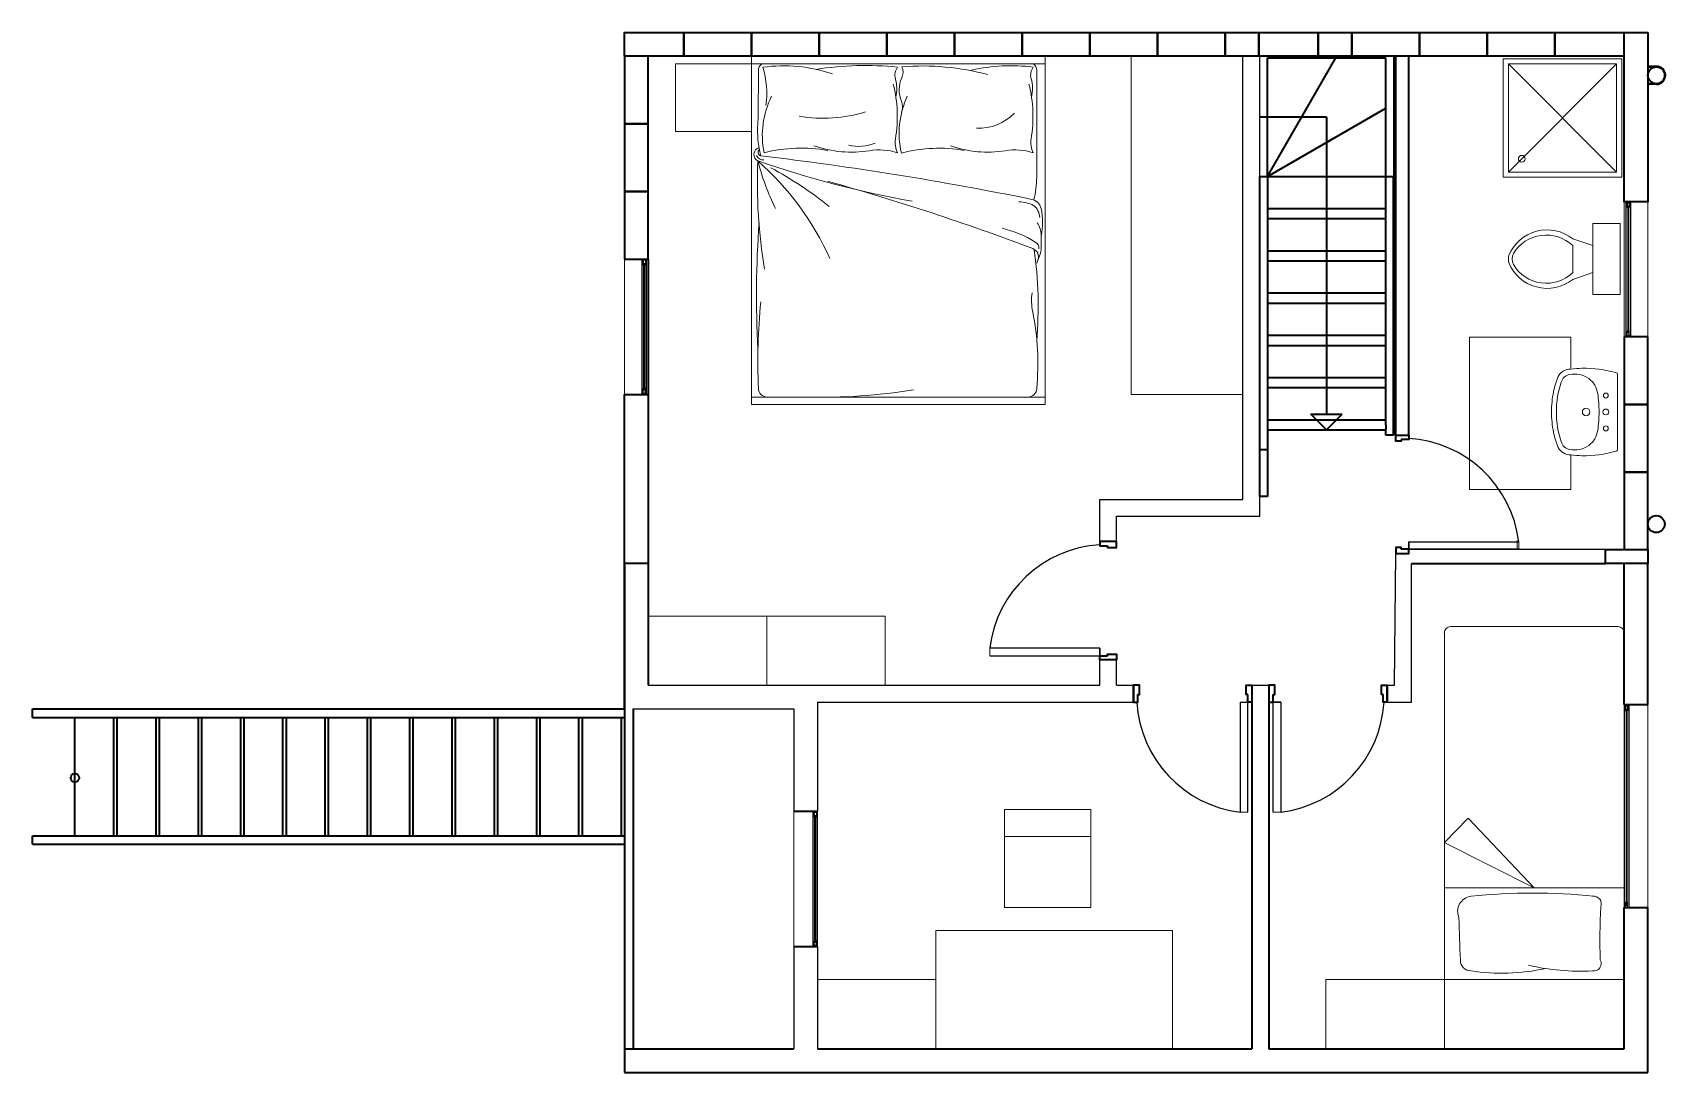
# Model space of a CAD drawing. Header units: inches. Extents: x -12916 to -2478, y -355 to 4961.
# Drawn here: x -12916 to -11951, y 250 to 865 of the extents above; entities that cross this region are included whole.
import ezdxf

# ---------------------------------------------------------------- set-up
doc = ezdxf.new("R2010")
doc.units = ezdxf.units.IN
doc.header["$MEASUREMENT"] = 0
for name, color, linetype, lineweight in [('A-DOOR-FULL', 4, 'Continuous', 25), ('A-ELEV-PATT', 8, 'Continuous', 18), ('A-FLOR-LEVL', 7, 'Continuous', 35), ('A-FLOR-PATT', 8, 'Continuous', 18), ('A-FURN', 8, 'Continuous', 18), ('A-GLAZ-FULL', 4, 'Continuous', 25), ('A-WALL-FULL', 7, 'Continuous', 35)]:
    doc.layers.add(name, color=color, linetype=linetype, lineweight=lineweight)

msp = doc.modelspace()

# ---------------------------------------------------------------- hatches: boundary and pattern name
at = {"layer": 'A-FLOR-PATT'}
for points in [[(-11971.556, 763.758), (-11971.306, 763.758), (-11971.306, 765.425), (-11973.931, 765.425), (-11973.931, 763.758), (-11973.681, 763.758), (-11973.681, 765.175), (-11971.556, 765.175)], [(-11971.306, 765.425), (-11973.931, 765.425), (-11973.931, 763.758), (-11973.681, 763.758), (-11973.681, 765.175), (-11971.556, 765.175), (-11971.556, 763.758), (-11971.306, 763.758)], [(-11971.306, 765.425), (-11973.931, 765.425), (-11973.931, 763.758), (-11973.681, 763.758), (-11973.681, 765.175), (-11971.556, 765.175), (-11971.556, 763.758), (-11971.306, 763.758)], [(-11971.306, 765.425), (-11973.931, 765.425), (-11973.931, 763.758), (-11973.681, 763.758), (-11973.681, 765.175), (-11971.556, 765.175), (-11971.556, 763.758), (-11971.306, 763.758)], [(-12555.306, 729.702), (-12555.556, 729.702), (-12555.556, 731.369), (-12552.931, 731.369), (-12552.931, 729.702), (-12553.181, 729.702), (-12553.181, 731.119), (-12555.306, 731.119)], [(-11971.306, 685.374), (-11973.931, 685.374), (-11973.931, 687.041), (-11973.681, 687.041), (-11973.681, 685.624), (-11971.556, 685.624), (-11971.556, 687.041), (-11971.306, 687.041)], [(-11971.306, 685.374), (-11973.931, 685.374), (-11973.931, 687.041), (-11973.681, 687.041), (-11973.681, 685.624), (-11971.556, 685.624), (-11971.556, 687.041), (-11971.306, 687.041)], [(-11971.306, 685.374), (-11973.931, 685.374), (-11973.931, 687.041), (-11973.681, 687.041), (-11973.681, 685.624), (-11971.556, 685.624), (-11971.556, 687.041), (-11971.306, 687.041)], [(-11971.556, 687.035), (-11971.306, 687.035), (-11971.306, 685.369), (-11973.931, 685.369), (-11973.931, 687.035), (-11973.681, 687.035), (-11973.681, 685.619), (-11971.556, 685.619)], [(-12555.306, 652.879), (-12555.556, 652.879), (-12555.556, 651.213), (-12552.931, 651.213), (-12552.931, 652.879), (-12553.181, 652.879), (-12553.181, 651.463), (-12555.306, 651.463)], [(-11972.556, 466.202), (-11972.306, 466.202), (-11972.306, 467.869), (-11974.931, 467.869), (-11974.931, 466.202), (-11974.681, 466.202), (-11974.681, 467.619), (-11972.556, 467.619)], [(-11972.306, 467.869), (-11974.931, 467.869), (-11974.931, 466.202), (-11974.681, 466.202), (-11974.681, 467.619), (-11972.556, 467.619), (-11972.556, 466.202), (-11972.306, 466.202)], [(-11972.306, 467.869), (-11974.931, 467.869), (-11974.931, 466.202), (-11974.681, 466.202), (-11974.681, 467.619), (-11972.556, 467.619), (-11972.556, 466.202), (-11972.306, 466.202)], [(-11972.306, 467.869), (-11974.931, 467.869), (-11974.931, 466.202), (-11974.681, 466.202), (-11974.681, 467.619), (-11972.556, 467.619), (-11972.556, 466.202), (-11972.306, 466.202)], [(-12454.291, 403.17), (-12454.541, 403.17), (-12454.541, 404.837), (-12451.916, 404.837), (-12451.916, 403.17), (-12452.166, 403.17), (-12452.166, 404.587), (-12454.291, 404.587)], [(-11972.306, 347.874), (-11974.931, 347.874), (-11974.931, 349.541), (-11974.681, 349.541), (-11974.681, 348.124), (-11972.556, 348.124), (-11972.556, 349.541), (-11972.306, 349.541)], [(-12454.291, 326.348), (-12454.541, 326.348), (-12454.541, 324.681), (-12451.916, 324.681), (-12451.916, 326.348), (-12452.166, 326.348), (-12452.166, 324.931), (-12454.291, 324.931)]]:
    msp.add_hatch(color=256, dxfattribs=at).paths.add_polyline_path(points)

# ---------------------------------------------------------------- linework, layer by layer
for p, q in [((-12200.431, 589.305), (-12200.431, 851.369)), ((-12190.431, 579.305), (-12190.431, 851.369)), ((-12285.031, 589.305), (-12200.431, 589.305)), ((-12285.031, 561.805), (-12285.031, 589.305)), ((-12275.031, 579.305), (-12190.431, 579.305)), ((-12275.031, 564.305), (-12275.031, 579.305)), ((-12285.031, 564.305), (-12275.031, 564.305)), ((-12110.731, 479.305), (-12110.031, 557.257)), ((-12102.331, 559.757), (-11985.931, 559.757)), ((-12100.731, 469.305), (-12100.731, 551.357)), ((-12285.031, 479.305), (-12285.031, 496.805)), ((-12285.031, 494.305), (-12275.031, 494.305)), ((-12275.031, 479.305), (-12275.031, 494.305)), ((-12551.931, 479.305), (-12285.031, 479.305)), ((-12275.031, 479.305), (-12265.031, 479.305)), ((-12195.031, 479.305), (-12185.031, 479.305)), ((-12115.031, 479.305), (-12110.731, 479.305)), ((-12560.931, 465.305), (-12465.939, 465.305)), ((-12465.939, 465.305), (-12465.939, 404.837)), ((-12451.939, 469.305), (-12451.939, 404.837)), ((-12451.939, 469.305), (-12262.531, 469.305)), ((-12202.031, 469.305), (-12195.031, 469.305)), ((-12185.031, 469.305), (-12178.031, 469.305)), ((-12117.531, 469.305), (-12100.731, 469.305)), ((-12465.939, 324.837), (-12465.939, 264.369)), ((-12451.939, 324.837), (-12451.939, 264.369))]:
    msp.add_line(p, q)
at = {"layer": 'A-DOOR-FULL'}
for p, q in [((-12102.331, 559.757), (-12102.331, 564.257)), ((-12102.331, 564.257), (-12102.331, 559.757)), ((-12102.331, 564.257), (-12037.331, 564.257)), ((-12037.331, 559.757), (-12102.331, 559.757)), ((-12285.031, 501.305), (-12350.031, 501.305)), ((-12350.031, 496.805), (-12285.031, 496.805)), ((-12285.031, 496.805), (-12285.031, 501.305)), ((-12285.031, 501.305), (-12285.031, 496.805)), ((-12202.031, 469.305), (-12202.031, 404.305)), ((-12197.531, 404.305), (-12197.531, 469.305)), ((-12182.531, 469.305), (-12178.031, 469.305)), ((-12178.031, 469.305), (-12182.531, 469.305)), ((-12182.531, 404.305), (-12182.531, 469.305)), ((-12178.031, 469.305), (-12178.031, 404.305))]:
    msp.add_line(p, q, dxfattribs=at)
for centre, start, end in [((-12106.448, 555.852), 6.932779, 86.610161), ((-12280.914, 492.901), 93.38984, 173.067221), ((-12193.627, 473.422), 183.389839, 263.067221), ((-12186.435, 473.422), 276.932779, 356.610161)]:
    msp.add_arc(centre, 69.626, start, end, dxfattribs=at)
at = {"layer": 'A-ELEV-PATT'}
for p, q in [((-11974.931, 765.369), (-11974.931, 685.369)), ((-11960.931, 685.369), (-11960.931, 765.369)), ((-12565.931, 651.369), (-12565.931, 731.369)), ((-11960.931, 467.869), (-11960.931, 347.869)), ((-12465.939, 324.837), (-12465.939, 404.837))]:
    msp.add_line(p, q, dxfattribs=at)
at = {"layer": 'A-FLOR-LEVL'}
for p, q in [((-12185.931, 850.369), (-12145.516, 850.369)), ((-12185.931, 850.369), (-12145.516, 850.369)), ((-12185.931, 780.369), (-12145.516, 850.369)), ((-12185.931, 780.369), (-12185.931, 850.369)), ((-12145.516, 850.369), (-12115.931, 850.369)), ((-12145.516, 850.369), (-12115.931, 850.369)), ((-12115.931, 820.783), (-12115.931, 850.369)), ((-12185.931, 780.369), (-12115.931, 820.783)), ((-12115.931, 780.369), (-12115.931, 820.783)), ((-12150.931, 815.369), (-12190.431, 815.369)), ((-12150.931, 815.369), (-12150.931, 639.656)), ((-12190.431, 780.369), (-12115.931, 780.369)), ((-12190.431, 591.029), (-12190.431, 780.369)), ((-12185.931, 780.369), (-12185.931, 591.029)), ((-12115.931, 780.369), (-12111.431, 780.369)), ((-12115.931, 633.387), (-12115.931, 780.369)), ((-12115.931, 780.369), (-12111.431, 780.369)), ((-12111.431, 627.257), (-12111.431, 780.369)), ((-12185.931, 761.369), (-12115.931, 761.369)), ((-12185.931, 755.369), (-12115.931, 755.369)), ((-12185.931, 736.369), (-12115.931, 736.369)), ((-12551.931, 731.369), (-12551.931, 651.369)), ((-12185.931, 730.369), (-12115.931, 730.369)), ((-12185.931, 711.369), (-12115.931, 711.369)), ((-12185.931, 705.369), (-12115.931, 705.369)), ((-12185.931, 686.369), (-12115.931, 686.369)), ((-12185.931, 680.369), (-12115.931, 680.369)), ((-12185.931, 661.369), (-12115.931, 661.369)), ((-12185.931, 655.369), (-12115.931, 655.369)), ((-12160.218, 639.656), (-12141.644, 639.656)), ((-12150.931, 630.369), (-12160.218, 639.656)), ((-12150.931, 630.369), (-12141.644, 639.656)), ((-12185.931, 636.369), (-12115.931, 636.369)), ((-12185.931, 630.369), (-12115.931, 630.369)), ((-12115.931, 633.387), (-12115.931, 630.369)), ((-12190.431, 618.749), (-12185.931, 618.749)), ((-12185.931, 591.029), (-12190.431, 591.029)), ((-12565.931, 470.369), (-12565.931, 551.369)), ((-12565.931, 465.369), (-12565.931, 550.369)), ((-12565.931, 465.369), (-12565.931, 550.369)), ((-12565.931, 470.369), (-12565.931, 550.369)), ((-12915.931, 460.369), (-12915.931, 465.369)), ((-12915.931, 465.369), (-12565.931, 465.369)), ((-12915.931, 460.369), (-12915.931, 465.369)), ((-12915.931, 460.369), (-12565.931, 460.369)), ((-12890.931, 390.369), (-12890.931, 460.369)), ((-12890.931, 390.369), (-12890.931, 460.369)), ((-12867.931, 390.369), (-12867.931, 460.369)), ((-12867.931, 390.369), (-12867.931, 460.369)), ((-12865.934, 390.369), (-12865.934, 460.369)), ((-12865.934, 390.369), (-12865.934, 460.369)), ((-12842.934, 390.369), (-12842.934, 460.369)), ((-12842.934, 390.369), (-12842.934, 460.369)), ((-12842.934, 390.369), (-12842.934, 460.369)), ((-12842.934, 390.369), (-12842.934, 460.369)), ((-12840.934, 390.369), (-12840.934, 460.369)), ((-12840.934, 390.369), (-12840.934, 460.369)), ((-12817.934, 390.369), (-12817.934, 460.369)), ((-12815.934, 390.369), (-12815.934, 460.369)), ((-12792.934, 390.369), (-12792.934, 460.369)), ((-12790.933, 390.369), (-12790.933, 460.369)), ((-12767.933, 390.369), (-12767.933, 460.369)), ((-12765.933, 390.369), (-12765.933, 460.369)), ((-12742.933, 390.369), (-12742.933, 460.369)), ((-12740.933, 390.369), (-12740.933, 460.369)), ((-12717.933, 390.369), (-12717.933, 460.369)), ((-12715.932, 390.369), (-12715.932, 460.369)), ((-12692.932, 390.369), (-12692.932, 460.369)), ((-12690.932, 390.369), (-12690.932, 460.369)), ((-12667.932, 390.369), (-12667.932, 460.369)), ((-12665.932, 390.369), (-12665.932, 460.369)), ((-12642.932, 390.369), (-12642.932, 460.369)), ((-12640.931, 390.369), (-12640.931, 460.369)), ((-12617.931, 390.369), (-12617.931, 460.369)), ((-12615.931, 390.369), (-12615.931, 460.369)), ((-12592.931, 390.369), (-12592.931, 460.369)), ((-12590.931, 390.369), (-12590.931, 460.369)), ((-12567.931, 460.369), (-12567.931, 390.369)), ((-12915.931, 385.369), (-12915.931, 390.369)), ((-12915.931, 390.369), (-12565.931, 390.369)), ((-12915.931, 385.369), (-12915.931, 390.369)), ((-12915.931, 385.369), (-12565.931, 385.369))]:
    msp.add_line(p, q, dxfattribs=at)
msp.add_lwpolyline([(-12110.931, 627.257), (-12110.931, 851.369)], dxfattribs=at)
msp.add_circle((-12890.931, 424.564), 2.5, dxfattribs=at)
msp.add_circle((-12890.931, 424.564), 2.5, dxfattribs=at)
at = {"layer": 'A-FURN'}
for p, q in [((-12490.931, 851.369), (-12490.931, 645.453)), ((-12317.205, 851.369), (-12317.205, 645.453)), ((-12266.431, 851.369), (-12266.431, 651.369)), ((-12200.431, 851.369), (-12266.431, 851.369)), ((-12200.431, 651.369), (-12200.431, 851.369)), ((-12535.931, 846.975), (-12490.931, 846.975)), ((-12535.931, 806.975), (-12535.931, 846.975)), ((-12490.931, 846.975), (-12317.205, 846.975)), ((-12490.931, 846.975), (-12490.931, 806.975)), ((-12322.315, 779.986), (-12322.315, 842.887)), ((-11979.431, 782.869), (-12043.431, 846.869)), ((-12043.431, 782.869), (-11979.431, 846.869)), ((-12490.931, 806.975), (-12535.931, 806.975)), ((-12319.76, 736.79), (-12319.76, 746.817)), ((-11993.411, 739.414), (-12005.411, 743.414)), ((-12320.075, 735.022), (-12322.315, 728.951)), ((-12005.411, 723.414), (-12005.411, 739.414)), ((-11993.411, 723.414), (-12005.411, 719.414)), ((-12066.455, 595.231), (-12066.455, 685.231)), ((-12066.455, 685.231), (-12006.455, 685.231)), ((-12006.455, 685.231), (-12006.455, 666.857)), ((-11979.005, 663.263), (-11979.005, 618.718)), ((-12490.931, 649.847), (-12317.205, 649.847)), ((-12266.431, 651.369), (-12200.431, 651.369)), ((-12490.931, 645.453), (-12317.205, 645.453)), ((-12006.455, 615.657), (-12006.455, 595.231)), ((-12006.455, 595.231), (-12066.455, 595.231)), ((-12038.231, 564.957), (-12038.231, 560.457)), ((-12037.331, 564.257), (-12037.331, 559.757)), ((-12551.931, 479.305), (-12551.931, 520.305)), ((-12551.931, 520.305), (-12481.931, 520.305)), ((-12481.931, 520.305), (-12481.931, 479.305)), ((-12481.931, 479.305), (-12481.931, 520.305)), ((-12481.931, 520.305), (-12411.931, 520.305)), ((-12411.931, 520.305), (-12411.931, 479.305)), ((-11978.651, 514.089), (-12077.581, 514.089)), ((-11978.651, 514.089), (-12077.581, 514.089)), ((-12350.031, 502.005), (-12350.031, 497.505)), ((-12081.3, 510.369), (-12081.3, 346.048)), ((-12081.3, 510.369), (-12081.3, 346.048)), ((-11974.931, 305.369), (-11974.931, 510.369)), ((-12350.031, 501.305), (-12350.031, 496.805)), ((-12481.931, 479.305), (-12551.931, 479.305)), ((-12411.931, 479.305), (-12481.931, 479.305)), ((-12341.304, 347.833), (-12341.304, 405.833)), ((-12341.304, 405.833), (-12290.304, 405.833)), ((-12290.304, 405.833), (-12290.304, 347.833)), ((-12197.531, 404.305), (-12202.531, 404.305)), ((-12178.031, 404.305), (-12182.531, 404.305)), ((-12177.331, 404.305), (-12181.831, 404.305)), ((-12067.287, 400.771), (-12081.3, 386.377)), ((-12067.287, 400.771), (-12081.3, 386.377)), ((-12028.116, 359.539), (-12067.287, 400.778)), ((-12028.116, 359.539), (-12067.287, 400.778)), ((-12341.304, 389.833), (-12290.304, 389.833)), ((-12028.116, 359.539), (-12081.329, 386.392)), ((-12028.116, 359.539), (-12081.329, 386.392)), ((-12081.3, 305.369), (-12081.3, 359.539)), ((-12081.3, 359.539), (-11974.931, 359.539)), ((-12081.3, 305.369), (-12081.3, 359.539)), ((-12081.3, 359.539), (-11974.931, 359.539)), ((-12028.116, 359.539), (-11974.931, 359.539)), ((-12028.116, 359.539), (-11974.931, 359.539)), ((-12290.304, 347.833), (-12341.304, 347.833)), ((-12081.3, 346.048), (-12081.3, 305.369)), ((-12081.3, 346.048), (-12081.3, 305.369)), ((-12381.939, 264.369), (-12381.939, 334.369)), ((-12381.939, 334.369), (-12241.939, 334.369)), ((-12241.939, 334.369), (-12241.939, 264.369)), ((-12381.939, 305.369), (-12451.939, 305.369)), ((-12451.939, 305.369), (-12451.939, 264.369)), ((-12381.939, 264.369), (-12381.939, 305.369)), ((-12151.3, 264.369), (-12151.3, 305.369)), ((-12151.3, 305.369), (-12081.3, 305.369)), ((-12081.3, 305.369), (-11974.931, 305.369)), ((-12081.3, 305.369), (-11974.931, 305.369)), ((-11974.931, 305.369), (-12081.3, 305.369)), ((-12081.3, 305.369), (-11974.931, 305.369)), ((-12081.3, 305.369), (-11974.931, 305.369)), ((-11974.931, 305.369), (-12081.3, 305.369)), ((-12081.3, 305.369), (-12081.3, 264.369)), ((-11974.931, 305.369), (-12081.3, 305.369)), ((-12081.3, 305.369), (-12081.3, 264.369)), ((-11974.931, 264.369), (-11974.931, 305.369)), ((-12451.939, 264.369), (-12381.939, 264.369)), ((-12241.939, 264.369), (-12381.939, 264.369)), ((-12081.3, 264.369), (-12151.3, 264.369)), ((-12081.3, 264.369), (-11974.931, 264.369))]:
    msp.add_line(p, q, dxfattribs=at)
for points in [[(-11976.431, 779.869), (-11976.431, 849.869), (-12046.431, 849.869), (-12046.431, 779.869)], [(-11979.431, 782.869), (-11979.431, 846.869), (-12043.431, 846.869), (-12043.431, 782.869)], [(-11993.411, 710.414), (-11977.411, 710.414), (-11977.411, 752.414), (-11993.411, 752.414)]]:
    msp.add_lwpolyline(points, close=True, dxfattribs=at)
for centre, radius in [((-12035.513, 790.787), 2), ((-11985.808, 650.708), 1.458), ((-11997.469, 640.991), 2.235), ((-11985.808, 640.991), 1.701), ((-11985.808, 631.273), 1.458)]:
    msp.add_circle(centre, radius, dxfattribs=at)
for centre, radius, start, end in [((-13898.763, 840.678), 1411.921, 358.811497, 0.089628), ((-12481.734, 842.887), 5.11, 126.869898, 180), ((-12471.91, 756.956), 88.783, 71.02924, 98.01463), ((-12534.666, 829.279), 52.736, 352.461081, 17.199075), ((-12423.316, 656.965), 188.965, 84.309461, 98.941351), ((-12397.945, 840.245), 8.161, 144.378765, 195.198766), ((-12409.763, 842.033), 8.411, 335.787732, 21.712379), ((-12389.836, 697.24), 148.4, 74.892475, 94.681971), ((-12337.364, 736.872), 108.905, 83.141364, 102.42475), ((-12317.724, 840.245), 8.161, 144.378765, 195.198766), ((-12327.424, 842.887), 5.11, 360, 53.130102), ((-12483.125, 815.605), 78.409, 350.371122, 14.259951), ((-12427.607, 832.187), 22.576, 347.311958, 15.198766), ((-12386.34, 831.5), 17.271, 155.787732, 202.880829), ((-12402.904, 815.605), 78.409, 350.371122, 14.259951), ((-12347.386, 832.187), 22.576, 347.311958, 15.198766), ((-12432.64, 804.505), 51.894, 153.33187, 191.289123), ((-12351.497, 805.86), 52.136, 155.117953, 192.986189), ((-12410.334, 821.374), 8.772, 339.016086, 22.880829), ((-12434.691, 806.854), 52.65, 175.055373, 195.85571), ((-12448.601, 899.356), 84.635, 260.432033, 287.270199), ((-12356.765, 838.928), 30.088, 267.829475, 315.009831), ((-12392.884, 800.295), 13.121, 170.371122, 206.964937), ((-12312.664, 800.295), 13.121, 170.371122, 206.964937), ((-12485.285, 793.271), 4.23, 106.300479, 243.938181), ((-12484.056, 794.286), 4.227, 202.605191, 274.498882), ((-12484.899, 794.559), 2.135, 129.395775, 258.125596), ((-12712.363, -1131.987), 1937.801, 78.477032, 83.272009), ((-12461.404, 706.261), 90.821, 80.143826, 104.100852), ((-12431.913, 861.397), 66.722, 250.657203, 279.250067), ((-12427.749, 824.325), 26.234, 257.148032, 292.382506), ((-12415.374, 760.398), 35.623, 72.35976, 99.39259), ((-12379.996, 708.503), 88.497, 80.326576, 104.597312), ((-12351.527, 859.384), 64.708, 250.355933, 279.39259), ((-12335.154, 760.398), 35.623, 72.35976, 99.39259), ((-12181.142, 776.079), 306.295, 177.494072, 189.509407), ((-12601.308, 660.644), 172.133, 24.383269, 48.45325), ((-12285.615, 1374.65), 618.908, 250.996868, 259.727962), ((-12349.426, 824.292), 142.052, 194.189385, 206.309584), ((-12580.248, 595.182), 215.224, 51.037593, 62.08563), ((-12822.14, -571.124), 1400.085, 69.186833, 74.407991), ((-12387.228, 780.857), 64.92, 347.089042, 359.231293), ((-12334.297, 741.443), 23.986, 65.033856, 86.464005), ((-12326.706, 759.75), 7.153, 12.88269, 78.38686), ((-12330.743, 755.189), 10.352, 4.684898, 50.598405), ((-11918.599, 710.229), 569.401, 175.697202, 183.222979), ((-12355.135, 753.248), 36.316, 346.928646, 12.88269), ((-12357.369, 686.792), 64.537, 58.01123, 76.865126), ((-12330.756, 746.164), 11.016, 356.60169, 37.730196), ((-12020.572, 724.375), 24.338, 51.46911, 157.971435), ((-12021.045, 723.014), 22.658, 46.367725, 148.946824), ((-12326.35, 732.775), 5.11, 339.754101, 70.672416), ((-12566.158, 703.642), 244.711, 355.175282, 7.876467), ((-12325.498, 737.626), 4.539, 359.010103, 59.297602), ((-12324.869, 736.79), 5.11, 339.754101, 360), ((-12324.869, 736.79), 5.11, 339.754101, 360), ((-12033.163, 731.414), 8, 155.731825, 204.268174), ((-12035.41, 731.414), 8, 164.860528, 195.139471), ((-12020.571, 738.453), 24.338, 202.028433, 308.530706), ((-12021.045, 739.814), 22.658, 211.053007, 313.632092), ((-12116.114, 670.666), 371.062, 174.512654, 182.426502), ((-12291.275, 707.021), 34.076, 172.474666, 191.342535), ((-12477.996, 669.566), 156.365, 354.638963, 11.342535), ((-12006.828, 658.212), 8.12, 87.369742, 152.477337), ((-11995.35, 579.234), 87.795, 93.061208, 97.26694), ((-11999.489, 592.893), 74.013, 74.510265, 90.425162), ((-11972.941, 644.714), 44.562, 157.225426, 169.360071), ((-11962.251, 641.315), 52.821, 160.957509, 180.351757), ((-12006.368, 657.174), 5.974, 97.223352, 166.697213), ((-12004.157, 649.537), 13.883, 53.690331, 102.318723), ((-12003.917, 649.82), 13.513, 31.466522, 53.801932), ((-12006.204, 649.132), 15.835, 10.004253, 29.269919), ((-11979.931, 663.314), 0.927, 356.848034, 77.036943), ((-12481.734, 654.956), 5.11, 180, 270), ((-12448.794, 975.727), 326.023, 268.3066, 279.483152), ((-12327.424, 654.956), 5.11, 270, 360), ((-11964.275, 641.913), 53.609, 168.127357, 180.985569), ((-12071.46, 640.581), 81.636, 0.287623, 7.957639), ((-11964.275, 640.069), 53.609, 179.014431, 191.872643), ((-11962.251, 640.666), 52.821, 179.648243, 199.042491), ((-12071.46, 641.4), 81.636, 352.042361, 359.712377), ((-11972.941, 637.267), 44.562, 190.639929, 202.774574), ((-12011.583, 634.134), 21.358, 335.000669, 349.110678), ((-12006.828, 623.769), 8.12, 207.522663, 272.630258), ((-12006.368, 624.807), 5.974, 193.302787, 262.776648), ((-12004.157, 632.444), 13.883, 257.681277, 306.309669), ((-12003.917, 632.161), 13.513, 306.198068, 328.533478), ((-11979.931, 618.667), 0.927, 282.963057, 3.151966), ((-11995.35, 702.747), 87.795, 262.73306, 266.938792), ((-11999.489, 689.088), 74.013, 269.574838, 285.489735), ((-12077.581, 510.369), 3.72, 90, 180), ((-12077.581, 510.369), 3.72, 90, 180), ((-11978.651, 510.369), 3.72, 0, 90), ((-11978.651, 510.369), 3.72, 0, 90), ((-12064.418, 345.545), 9.02, 97.015318, 204.374368), ((-12064.418, 345.545), 9.02, 97.015318, 204.374368), ((-12028.947, 5.79), 350.62, 84.113914, 95.987397), ((-12028.947, 5.79), 350.62, 84.113914, 95.987397), ((-11992.99, 350.037), 4.525, 336.108412, 99.65758), ((-11992.99, 350.037), 4.525, 336.108412, 99.65758), ((-11538.764, 328.028), 450.541, 177.433329, 181.403752), ((-11538.764, 328.028), 450.541, 177.433329, 181.403752), ((-11323.294, 353.758), 749.435, 180.912564, 182.834064), ((-11323.294, 353.758), 749.435, 180.912564, 182.834064), ((-12065.52, 316.703), 6.293, 180, 270), ((-12065.52, 316.703), 6.293, 180, 270), ((-12047.313, 431.799), 122.747, 261.470226, 282.103264), ((-12047.313, 431.799), 122.747, 261.470226, 282.103264), ((-12000.995, 446.452), 136.234, 257.056382, 273.048832), ((-12000.995, 446.452), 136.234, 257.056382, 273.048832), ((-11992.894, 314.699), 4.373, 258.727786, 31.609499), ((-11992.894, 314.699), 4.373, 258.727786, 31.609499)]:
    msp.add_arc(centre, radius, start, end, dxfattribs=at)
at = {"layer": 'A-GLAZ-FULL'}
for p, q in [((-11973.931, 765.425), (-11973.931, 686.233)), ((-11973.931, 763.758), (-11973.681, 763.758)), ((-11973.681, 763.758), (-11973.681, 765.175)), ((-11973.681, 765.175), (-11971.556, 765.175)), ((-11973.285, 764.758), (-11971.952, 764.758)), ((-11973.285, 764.758), (-11973.285, 761.842)), ((-11972.868, 762.842), (-11972.868, 687.957)), ((-11972.868, 762.842), (-11972.368, 762.842)), ((-11972.368, 762.842), (-11972.368, 687.957)), ((-11971.952, 764.758), (-11971.952, 761.842)), ((-11971.556, 763.758), (-11971.306, 763.758)), ((-11971.306, 765.425), (-11971.306, 685.369)), ((-11971.306, 763.758), (-11971.306, 765.425)), ((-11973.285, 761.842), (-11972.868, 761.842)), ((-11972.368, 761.842), (-11971.952, 761.842)), ((-12555.556, 651.213), (-12555.556, 731.369)), ((-12555.556, 731.369), (-12552.931, 731.369)), ((-12555.306, 730.504), (-12555.556, 730.504)), ((-12555.306, 731.119), (-12553.181, 731.119)), ((-12554.91, 730.697), (-12554.91, 727.78)), ((-12553.577, 730.697), (-12554.91, 730.697)), ((-12554.493, 727.78), (-12554.91, 727.78)), ((-12554.493, 653.796), (-12554.493, 728.78)), ((-12554.493, 728.78), (-12553.993, 728.78)), ((-12553.993, 653.796), (-12553.993, 728.78)), ((-12553.577, 727.78), (-12553.993, 727.78)), ((-12553.577, 730.697), (-12553.577, 727.78)), ((-12553.181, 730.504), (-12553.181, 731.119)), ((-12552.931, 730.504), (-12553.181, 730.504)), ((-12552.931, 651.213), (-12552.931, 731.369)), ((-11973.931, 686.233), (-11973.681, 686.233)), ((-11971.306, 685.369), (-11973.931, 685.369)), ((-11973.681, 686.233), (-11973.681, 685.619)), ((-11971.556, 685.619), (-11973.681, 685.619)), ((-11973.285, 686.041), (-11973.285, 688.957)), ((-11973.285, 688.957), (-11972.868, 688.957)), ((-11973.285, 686.041), (-11971.952, 686.041)), ((-11972.368, 687.957), (-11972.868, 687.957)), ((-11972.368, 688.957), (-11971.952, 688.957)), ((-11971.952, 686.041), (-11971.952, 688.957)), ((-11971.556, 686.233), (-11971.306, 686.233)), ((-12555.556, 652.879), (-12555.556, 651.213)), ((-12555.306, 652.879), (-12555.556, 652.879)), ((-12553.181, 651.463), (-12555.306, 651.463)), ((-12554.91, 651.879), (-12554.91, 654.796)), ((-12554.493, 654.796), (-12554.91, 654.796)), ((-12553.577, 651.879), (-12554.91, 651.879)), ((-12553.993, 653.796), (-12554.493, 653.796)), ((-12553.577, 654.796), (-12553.993, 654.796)), ((-12553.577, 651.879), (-12553.577, 654.796)), ((-12552.931, 652.879), (-12553.181, 652.879)), ((-12553.181, 652.879), (-12553.181, 651.463)), ((-11974.931, 467.869), (-11974.931, 347.869)), ((-11974.931, 466.202), (-11974.681, 466.202)), ((-11974.681, 466.202), (-11974.681, 467.619)), ((-11974.285, 467.202), (-11972.952, 467.202)), ((-11974.285, 467.202), (-11974.285, 464.285)), ((-11974.285, 464.285), (-11973.868, 464.285)), ((-11973.868, 465.285), (-11973.868, 349.122)), ((-11973.868, 465.285), (-11973.368, 465.285)), ((-11973.368, 465.285), (-11973.368, 349.122)), ((-11973.368, 464.285), (-11972.952, 464.285)), ((-11972.952, 467.202), (-11972.952, 464.285)), ((-11972.556, 466.202), (-11972.306, 466.202)), ((-11972.306, 467.869), (-11972.306, 347.869)), ((-11972.306, 466.202), (-11972.306, 467.869)), ((-12454.541, 324.681), (-12454.541, 404.837)), ((-12454.291, 403.973), (-12454.541, 403.973)), ((-12454.291, 404.587), (-12452.166, 404.587)), ((-12453.896, 404.165), (-12453.896, 401.248)), ((-12452.562, 404.165), (-12453.896, 404.165)), ((-12453.479, 401.248), (-12453.896, 401.248)), ((-12453.479, 327.264), (-12453.479, 402.248)), ((-12453.479, 402.248), (-12452.979, 402.248)), ((-12452.979, 327.264), (-12452.979, 402.248)), ((-12452.562, 401.248), (-12452.979, 401.248)), ((-12452.562, 404.165), (-12452.562, 401.248)), ((-12452.166, 403.973), (-12452.166, 404.587)), ((-12451.916, 403.973), (-12452.166, 403.973)), ((-12451.916, 324.681), (-12451.916, 404.837)), ((-11974.285, 348.132), (-11974.285, 351.048)), ((-11974.285, 351.048), (-11973.868, 351.048)), ((-11974.285, 348.132), (-11972.952, 348.132)), ((-11973.368, 349.122), (-11973.868, 349.122)), ((-11973.368, 351.048), (-11972.952, 351.048)), ((-11972.952, 348.132), (-11972.952, 351.048)), ((-12453.896, 325.348), (-12453.896, 328.264)), ((-12453.479, 328.264), (-12453.896, 328.264)), ((-12452.562, 328.264), (-12452.979, 328.264)), ((-12452.562, 325.348), (-12452.562, 328.264)), ((-12454.541, 326.348), (-12454.541, 324.681)), ((-12454.291, 326.348), (-12454.541, 326.348)), ((-12452.562, 325.348), (-12453.896, 325.348)), ((-12452.979, 327.264), (-12453.479, 327.264)), ((-12451.916, 326.348), (-12452.166, 326.348)), ((-12452.166, 326.348), (-12452.166, 324.931))]:
    msp.add_line(p, q, dxfattribs=at)
at = {"layer": 'A-WALL-FULL'}
for p, q in [((-12530.931, 851.369), (-12530.931, 865.369)), ((-12530.931, 865.369), (-12490.931, 865.369)), ((-12490.931, 865.369), (-12490.931, 851.369)), ((-12490.931, 851.369), (-12490.931, 865.369)), ((-12490.931, 865.369), (-12450.931, 865.369)), ((-12450.931, 865.369), (-12450.931, 851.369)), ((-12450.931, 851.369), (-12450.931, 865.369)), ((-12450.931, 865.369), (-12410.931, 865.369)), ((-12410.931, 865.369), (-12410.931, 851.369)), ((-12410.931, 851.369), (-12410.931, 865.369)), ((-12410.931, 865.369), (-12370.931, 865.369)), ((-12370.931, 851.369), (-12370.931, 865.369)), ((-12370.931, 865.369), (-12330.931, 865.369)), ((-12370.931, 865.369), (-12370.931, 851.369)), ((-12330.931, 865.369), (-12330.931, 851.369)), ((-12330.931, 851.369), (-12330.931, 865.369)), ((-12330.931, 865.369), (-12290.931, 865.369)), ((-12290.931, 865.369), (-12290.931, 851.369)), ((-12290.931, 851.369), (-12290.931, 865.369)), ((-12290.931, 865.369), (-12250.931, 865.369)), ((-12250.931, 865.369), (-12250.931, 851.369)), ((-12250.931, 851.369), (-12250.931, 865.369)), ((-12250.931, 865.369), (-12210.931, 865.369)), ((-12210.931, 851.369), (-12210.931, 865.369)), ((-12210.931, 865.369), (-12190.931, 865.369)), ((-12210.931, 865.369), (-12210.931, 851.369)), ((-12190.931, 865.369), (-12190.931, 851.369)), ((-12155.931, 851.369), (-12155.931, 865.369)), ((-12155.931, 865.369), (-12135.931, 865.369)), ((-12135.931, 851.369), (-12135.931, 865.369)), ((-12135.931, 865.369), (-12095.931, 865.369)), ((-12135.931, 865.369), (-12135.931, 851.369)), ((-12135.931, 851.369), (-12135.931, 865.369)), ((-12135.931, 865.369), (-12095.931, 865.369)), ((-12095.931, 851.369), (-12095.931, 865.369)), ((-12095.931, 865.369), (-12055.931, 865.369)), ((-12095.931, 865.369), (-12095.931, 851.369)), ((-12095.931, 851.369), (-12095.931, 865.369)), ((-12095.931, 865.369), (-12055.931, 865.369)), ((-12095.931, 865.369), (-12095.931, 851.369)), ((-12055.931, 851.369), (-12055.931, 865.369)), ((-12055.931, 865.369), (-12015.931, 865.369)), ((-12055.931, 865.369), (-12055.931, 851.369)), ((-12055.931, 851.369), (-12055.931, 865.369)), ((-12055.931, 865.369), (-12015.931, 865.369)), ((-12055.931, 865.369), (-12055.931, 851.369)), ((-12015.931, 851.369), (-12015.931, 865.369)), ((-12015.931, 865.369), (-11975.931, 865.369)), ((-12015.931, 865.369), (-12015.931, 851.369)), ((-12015.931, 851.369), (-12015.931, 865.369)), ((-12015.931, 865.369), (-11974.931, 865.369)), ((-12015.931, 865.369), (-12015.931, 851.369)), ((-12551.931, 851.369), (-12565.931, 851.369)), ((-12565.931, 851.369), (-12565.931, 811.369)), ((-12551.931, 811.369), (-12551.931, 851.369)), ((-12490.931, 851.369), (-12530.931, 851.369)), ((-12450.931, 851.369), (-12490.931, 851.369)), ((-12410.931, 851.369), (-12450.931, 851.369)), ((-12370.931, 851.369), (-12410.931, 851.369)), ((-12330.931, 851.369), (-12370.931, 851.369)), ((-12290.931, 851.369), (-12330.931, 851.369)), ((-12250.931, 851.369), (-12290.931, 851.369)), ((-12210.931, 851.369), (-12250.931, 851.369)), ((-12190.931, 851.369), (-12210.931, 851.369)), ((-12135.931, 851.369), (-12155.931, 851.369)), ((-12095.931, 851.369), (-12135.931, 851.369)), ((-12095.931, 851.369), (-12135.931, 851.369)), ((-12102.331, 627.257), (-12102.331, 851.369)), ((-12055.931, 851.369), (-12095.931, 851.369)), ((-12055.931, 851.369), (-12095.931, 851.369)), ((-12015.931, 851.369), (-12055.931, 851.369)), ((-12015.931, 851.369), (-12055.931, 851.369)), ((-11975.931, 851.369), (-12015.931, 851.369)), ((-11974.931, 851.369), (-12015.931, 851.369)), ((-11955.931, 845.433), (-11960.931, 845.433)), ((-11955.931, 845.433), (-11960.931, 845.433)), ((-11955.931, 845.133), (-11960.931, 845.133)), ((-11960.931, 845.133), (-11955.931, 845.133)), ((-11955.931, 845.133), (-11960.931, 845.133)), ((-11955.931, 835.133), (-11960.931, 835.133)), ((-11955.931, 835.133), (-11960.931, 835.133)), ((-11955.931, 835.133), (-11960.931, 835.133)), ((-11955.931, 834.833), (-11960.931, 834.833)), ((-11955.931, 834.833), (-11960.931, 834.833)), ((-12565.931, 811.369), (-12551.931, 811.369)), ((-12551.931, 811.369), (-12565.931, 811.369)), ((-12565.931, 811.369), (-12565.931, 771.369)), ((-12551.931, 771.369), (-12551.931, 811.369)), ((-12551.931, 771.369), (-12565.931, 771.369)), ((-12565.931, 771.369), (-12565.931, 731.369)), ((-12565.931, 771.369), (-12551.931, 771.369)), ((-12551.931, 731.369), (-12551.931, 771.369)), ((-12565.931, 731.369), (-12551.931, 731.369)), ((-11960.931, 685.369), (-11974.931, 685.369)), ((-11974.931, 685.369), (-11974.931, 645.369)), ((-11960.931, 645.369), (-11960.931, 685.369)), ((-11960.931, 645.369), (-11974.931, 645.369)), ((-11974.931, 645.369), (-11974.931, 605.369)), ((-11974.931, 645.369), (-11960.931, 645.369)), ((-11960.931, 605.369), (-11960.931, 645.369)), ((-12115.931, 627.257), (-12115.931, 630.369)), ((-12111.431, 627.257), (-12115.931, 627.257)), ((-11960.931, 605.369), (-11974.931, 605.369)), ((-11974.931, 605.369), (-11974.931, 559.737)), ((-11974.931, 605.369), (-11960.931, 605.369)), ((-11960.931, 559.737), (-11960.931, 605.369)), ((-12565.931, 550.369), (-12565.931, 250.369)), ((-12551.931, 551.369), (-12551.931, 479.305)), ((-12100.731, 551.357), (-11985.931, 551.357)), ((-12100.031, 551.357), (-11985.931, 551.357)), ((-11974.931, 467.869), (-11974.931, 551.369)), ((-11960.931, 467.869), (-11960.931, 551.369)), ((-12265.031, 469.305), (-12265.031, 479.305)), ((-12195.031, 479.305), (-12195.031, 264.369)), ((-12185.031, 479.305), (-12185.031, 264.369)), ((-12115.031, 469.305), (-12115.031, 479.305)), ((-12560.931, 465.305), (-12560.931, 264.369)), ((-11974.931, 467.869), (-11960.931, 467.869)), ((-12465.939, 404.837), (-12451.939, 404.837)), ((-11974.931, 264.369), (-11974.931, 347.869)), ((-11974.931, 347.869), (-11960.931, 347.869)), ((-11960.931, 250.369), (-11960.931, 347.869)), ((-12465.939, 324.837), (-12451.939, 324.837)), ((-12565.931, 264.369), (-12465.939, 264.369)), ((-12451.939, 264.369), (-12195.031, 264.369)), ((-12185.031, 264.369), (-11974.931, 264.369)), ((-12565.931, 250.369), (-11960.931, 250.369))]:
    msp.add_line(p, q, dxfattribs=at)
for points in [[(-12565.931, 851.369), (-12565.931, 865.369)], [(-12565.931, 851.369), (-12565.931, 865.369)], [(-12565.931, 851.369), (-12565.931, 865.369)], [(-12565.931, 851.369), (-12565.931, 865.369)], [(-12565.931, 851.369), (-12565.931, 865.369)], [(-12565.931, 851.369), (-12565.931, 865.369)], [(-12565.931, 851.369), (-12565.931, 865.369)], [(-12565.931, 851.369), (-12565.931, 865.369)], [(-12565.931, 851.369), (-12565.931, 865.369)], [(-12565.931, 851.369), (-12565.931, 865.369)], [(-12565.931, 851.369), (-12565.931, 865.369)], [(-12565.931, 851.369), (-12565.931, 865.369)], [(-12565.931, 851.369), (-12565.931, 865.369)], [(-12565.931, 851.369), (-12565.931, 865.369)], [(-12565.931, 851.369), (-12565.931, 865.369)], [(-12565.931, 851.369), (-12565.931, 865.369)], [(-12110.031, 627.257), (-12110.031, 851.369)], [(-12106.831, 624.757), (-12106.831, 623.757), (-12110.031, 623.757), (-12110.031, 627.257), (-12106.831, 627.257)], [(-12106.831, 627.257), (-12106.831, 627.257), (-12102.331, 627.257), (-12102.331, 624.757), (-12106.831, 624.757)], [(-12280.531, 564.305), (-12280.531, 564.305), (-12285.031, 564.305), (-12285.031, 561.805), (-12280.531, 561.805)], [(-12280.531, 561.805), (-12280.531, 560.805), (-12275.031, 560.805), (-12275.031, 564.305), (-12280.531, 564.305)], [(-12106.831, 559.757), (-12106.831, 560.757), (-12110.031, 560.757), (-12110.031, 557.257), (-12106.831, 557.257)], [(-12106.831, 557.257), (-12106.831, 557.257), (-12102.331, 557.257), (-12102.331, 559.757), (-12106.831, 559.757)], [(-12280.531, 494.305), (-12280.531, 494.305), (-12285.031, 494.305), (-12285.031, 496.805), (-12280.531, 496.805)], [(-12280.531, 496.805), (-12280.531, 497.805), (-12275.031, 497.805), (-12275.031, 494.305), (-12280.531, 494.305)], [(-12262.531, 473.805), (-12261.531, 473.805), (-12261.531, 479.305), (-12265.031, 479.305), (-12265.031, 473.805)], [(-12265.031, 473.805), (-12265.031, 473.805), (-12265.031, 469.305), (-12262.531, 469.305), (-12262.531, 473.805)], [(-12197.531, 473.805), (-12198.531, 473.805), (-12198.531, 479.305), (-12195.031, 479.305), (-12195.031, 473.805)], [(-12195.031, 473.805), (-12195.031, 473.805), (-12195.031, 469.305), (-12197.531, 469.305), (-12197.531, 473.805)], [(-12182.531, 473.805), (-12181.531, 473.805), (-12181.531, 479.305), (-12185.031, 479.305), (-12185.031, 473.805)], [(-12185.031, 473.805), (-12185.031, 473.805), (-12185.031, 469.305), (-12182.531, 469.305), (-12182.531, 473.805)], [(-12117.531, 473.805), (-12118.531, 473.805), (-12118.531, 479.305), (-12115.031, 479.305), (-12115.031, 473.805)], [(-12115.031, 473.805), (-12115.031, 473.805), (-12115.031, 469.305), (-12117.531, 469.305), (-12117.531, 473.805)]]:
    msp.add_lwpolyline(points, dxfattribs=at)
for points in [[(-12530.931, 865.369), (-12530.931, 851.369), (-12565.931, 851.369), (-12565.931, 865.369)], [(-12155.931, 865.369), (-12155.931, 851.369), (-12190.931, 851.369), (-12190.931, 865.369)], [(-11960.931, 865.369), (-11960.931, 765.369), (-11974.931, 765.369), (-11974.931, 865.369)], [(-12551.931, 651.369), (-12551.931, 551.369), (-12565.931, 551.369), (-12565.931, 651.369)], [(-11960.931, 559.737), (-11960.931, 551.369), (-11985.931, 551.369), (-11985.931, 559.737)]]:
    msp.add_lwpolyline(points, close=True, dxfattribs=at)
for centre in [(-11955.931, 840.133), (-11955.931, 840.133), (-11955.978, 574.687)]:
    msp.add_circle(centre, 5, dxfattribs=at)
for radius in [5.3, 5.3, 5]:
    msp.add_arc((-11955.931, 840.133), radius, 270, 90, dxfattribs=at)

doc.saveas('drawing.dxf')
